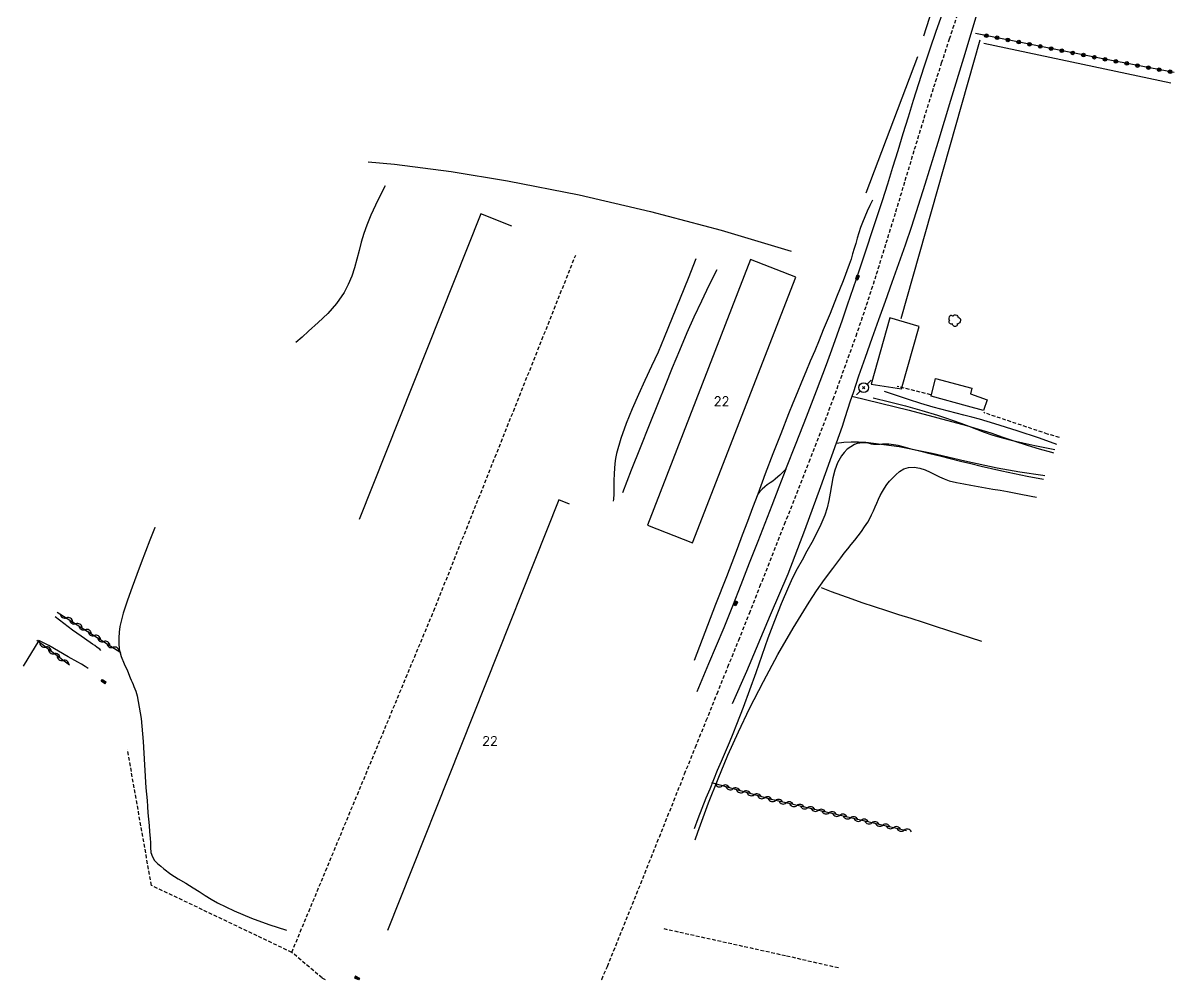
# Model space of a CAD drawing. Header units: millimetres. Extents: x 193000 to 194000, y 155000 to 156000.
# Drawn here: x 193731.6 to 193888.4, y 155000 to 155130.2 of the extents above; entities that cross this region are included whole.
import ezdxf
from ezdxf.enums import TextEntityAlignment as Align

# ---------------------------------------------------------------- set-up
doc = ezdxf.new("R2010")
doc.units = ezdxf.units.MM
doc.linetypes.add('DASHED', pattern=[0.75, 0.5, -0.25])
doc.layers.get('0').update_dxf_attribs({"linetype": 'CONTINUOUS'})
for name, color, linetype in [('W0001', 6, 'DASHED'), ('W0008', 7, 'CONTINUOUS'), ('W0014', 7, 'CONTINUOUS'), ('W0017', 7, 'CONTINUOUS'), ('W0101', 7, 'CONTINUOUS'), ('W0104', 1, 'CONTINUOUS'), ('W0112', 1, 'DASHED'), ('W0211', 2, 'CONTINUOUS'), ('W0214', 2, 'CONTINUOUS'), ('W0300', 7, 'CONTINUOUS'), ('W0310', 3, 'CONTINUOUS'), ('W0323', 7, 'CONTINUOUS'), ('W0330', 7, 'CONTINUOUS'), ('W0333', 7, 'CONTINUOUS'), ('W0401', 7, 'CONTINUOUS'), ('W0473', 7, 'CONTINUOUS'), ('W0991', 7, 'CONTINUOUS')]:
    doc.layers.add(name, color=color, linetype=linetype)
doc.styles.get("Standard").update_dxf_attribs({"font": 'romans.shx', "width": 0.85})

# ---------------------------------------------------------------- blocks, each defined once
blk = doc.blocks.new('T473')
for p, q in [((-0.166667, 0.166667), (0.166667, -0.166667)), ((-0.166667, -0.166667), (0.166667, 0.166667)), ((0.500001, 0.500001), (1.000002, 1.000002)), ((-1.000002, -1.000002), (-0.500001, -0.500001))]:
    blk.add_line(p, q)
blk.add_ellipse((0, 0), major_axis=(0.471405, 0.471405), ratio=1, start_param=5.4977871438, end_param=11.780972451)
blk = doc.blocks.new('T401')
for p, q in [((-0.3, 0.3), (0, 0.3)), ((-0.3, -0.25), (-0.3, 0.3)), ((-0.3, 0.15), (0, 0.15)), ((-0.3, 0), (0, 0)), ((0, 0.3), (0, -0.25)), ((-0.3, -0.15), (0, -0.15)), ((-0.3, -0.25), (-0.3, -0.3)), ((-0.3, -0.3), (0, -0.3)), ((0, -0.3), (0, -0.25))]:
    blk.add_line(p, q)
blk = doc.blocks.new('T300')
for p, q in [((-0.8, 0.51), (-0.86, 0.34)), ((-0.86, 0.34), (-0.86, 0.17)), ((-0.86, 0.17), (-0.74, 0.06)), ((-0.69, 0.63), (-0.8, 0.51)), ((-0.8, -0.06), (-0.74, 0.06)), ((-0.74, 0.06), (-0.69, 0.11)), ((-0.57, 0.69), (-0.69, 0.63)), ((-0.46, 0.69), (-0.57, 0.69)), ((-0.29, 0.63), (-0.46, 0.69)), ((-0.29, 0.63), (-0.17, 0.74)), ((-0.23, 0.57), (-0.29, 0.63)), ((-0.17, 0.74), (-0.06, 0.8)), ((-0.06, 0.8), (0.06, 0.8)), ((0.06, 0.8), (0.23, 0.74)), ((0.23, 0.74), (0.34, 0.63)), ((0.34, 0.63), (0.4, 0.51)), ((0.46, 0.46), (0.34, 0.46)), ((0.4, 0.51), (0.4, 0.46)), ((0.57, 0.4), (0.46, 0.46)), ((0.57, 0.4), (0.69, 0.29)), ((0.69, 0.29), (0.74, 0.17)), ((0.74, 0.06), (0.69, -0.17)), ((0.74, 0.17), (0.74, 0.06)), ((-0.8, -0.17), (-0.8, -0.06)), ((-0.8, -0.23), (-0.8, -0.17)), ((-0.74, -0.34), (-0.8, -0.23)), ((-0.69, -0.4), (-0.74, -0.34)), ((-0.51, -0.46), (-0.69, -0.4)), ((-0.4, -0.46), (-0.51, -0.46)), ((-0.4, -0.46), (-0.34, -0.46)), ((-0.34, -0.46), (-0.34, -0.4)), ((-0.34, -0.51), (-0.34, -0.46)), ((-0.29, -0.63), (-0.34, -0.51)), ((-0.17, -0.74), (-0.29, -0.63)), ((-0.06, -0.8), (-0.17, -0.74)), ((0.06, -0.8), (-0.06, -0.8)), ((0.17, -0.74), (0.06, -0.8)), ((0.23, -0.69), (0.17, -0.74)), ((0.29, -0.46), (0.23, -0.46)), ((0.29, -0.63), (0.23, -0.69)), ((0.46, -0.4), (0.29, -0.46)), ((0.34, -0.51), (0.29, -0.63)), ((0.34, -0.51), (0.34, -0.46)), ((0.57, -0.34), (0.46, -0.4)), ((0.63, -0.29), (0.57, -0.34)), ((0.69, -0.17), (0.63, -0.29))]:
    blk.add_line(p, q)
blk = doc.blocks.new('t323o')
at = {"color": 0, "linetype": 'Continuous'}
for radius in [0.25, 0.15]:
    blk.add_circle((0, 0), radius, dxfattribs=at)
blk = doc.blocks.new('t310o')
at = {"color": 0, "linetype": 'Continuous'}
for centre, start, end in [((-0.5, 0.38), 216.8699, 323.1304), ((0.5, -0.37), 36.8699, 143.1303)]:
    blk.add_arc(centre, 0.625, start, end, dxfattribs=at)

msp = doc.modelspace()

# ---------------------------------------------------------------- linework, layer by layer
at = {"layer": 'W0001'}
for points in [[(193810.44, 155000), (193810.46, 155000.05), (193811.22, 155001.82), (193812.37, 155004.63), (193813.51, 155007.45), (193814.64, 155010.27), (193815.77, 155013.08), (193816.89, 155015.91), (193818.02, 155018.73), (193819.15, 155021.54), (193820.28, 155024.36), (193821.74, 155028.01), (193823.22, 155031.65), (193824.7, 155035.29), (193826.17, 155038.93), (193827.64, 155042.58), (193829.11, 155046.22), (193830.57, 155049.87), (193832.01, 155053.53), (193835.37, 155062.02), (193838.72, 155070.51), (193842, 155079.04), (193845.1, 155087.63), (193846.53, 155091.84), (193847.9, 155096.07), (193849.22, 155100.3), (193850.52, 155104.55), (193851.8, 155108.81), (193853.08, 155113.06), (193854.38, 155117.3), (193855.71, 155121.54), (193856.76, 155124.81), (193857.83, 155128.08), (193858.91, 155131.34)], [(193768.23, 155003.72), (193787.57, 155050.21), (193806.91, 155098.66)], [(193768.23, 155003.72), (193749.11, 155012.84), (193745.85, 155031.31)], [(193772.82, 155000), (193772.36, 155000.24), (193768.23, 155003.72)]]:
    msp.add_lwpolyline(points, dxfattribs=at)
at = {"layer": 'W0008'}
for points in [[(193835.54, 155069.51), (193836.96, 155073.05), (193838.36, 155076.61), (193839.73, 155080.17), (193841.07, 155083.74), (193841.81, 155085.77), (193842.53, 155087.81), (193843.24, 155089.85), (193843.94, 155091.89), (193845.15, 155095.43), (193846.34, 155098.98), (193847.52, 155102.53), (193848.68, 155106.08), (193849.41, 155108.36), (193850.12, 155110.63), (193850.82, 155112.91), (193851.52, 155115.2), (193852.22, 155117.48), (193852.93, 155119.76), (193853.64, 155122.03), (193854.38, 155124.3), (193855.19, 155126.72), (193856.02, 155129.14), (193856.87, 155131.54)], [(193828.25, 155037.62), (193830.22, 155041.99), (193833.44, 155049.69), (193835.84, 155055.26), (193838.1, 155061.19), (193840.3, 155067.14), (193842.45, 155073.11), (193842.84, 155074.24), (193843.23, 155075.38), (193843.61, 155076.52), (193843.98, 155077.66), (193844.35, 155078.8), (193844.73, 155079.94), (193845.11, 155081.08), (193845.49, 155082.22), (193846.38, 155084.77), (193847.29, 155087.32), (193848.2, 155089.86), (193849.12, 155092.4), (193850.03, 155094.95), (193850.94, 155097.5), (193851.82, 155100.05), (193852.69, 155102.61), (193854.53, 155108.31), (193856.3, 155114.03), (193858.03, 155119.76), (193859.77, 155125.49), (193861.46, 155131.07)], [(193740.5, 155042.37), (193740.08, 155042.63), (193739.6, 155042.95), (193739.1, 155043.24), (193737.78, 155043.97), (193736.46, 155044.74), (193735.12, 155045.48), (193733.76, 155046.2)]]:
    msp.add_lwpolyline(points, dxfattribs=at)
at = {"layer": 'W0014'}
for points in [[(193835.54, 155069.51), (193834.58, 155067.05), (193833.62, 155064.58), (193832.66, 155062.12), (193831.7, 155059.65), (193830.55, 155056.72), (193829.4, 155053.78), (193828.25, 155050.85), (193827.1, 155047.92), (193824.99, 155042.99), (193823.43, 155039.2)], [(193835.54, 155069.51), (193835.27, 155069.24), (193834.99, 155068.97), (193834.72, 155068.71), (193834.44, 155068.45), (193834.1, 155068.16), (193833.74, 155067.89), (193833.38, 155067.63), (193833.01, 155067.37), (193832.65, 155067.09), (193832.31, 155066.79), (193831.99, 155066.47), (193831.7, 155066.11)], [(193831.7, 155066.11), (193831, 155064.25), (193830.29, 155062.39), (193829.59, 155060.52), (193828.88, 155058.66), (193827.43, 155054.86), (193825.97, 155051.06), (193824.51, 155047.26), (193823.04, 155043.46)]]:
    msp.add_lwpolyline(points, dxfattribs=at)
at = {"layer": 'W0017'}
for points in [[(193844.51, 155079.43), (193848.43, 155078.5), (193852.34, 155077.53), (193856.24, 155076.51), (193860.13, 155075.45), (193861.8, 155074.96), (193863.45, 155074.43), (193865.09, 155073.88), (193866.74, 155073.32), (193868.39, 155072.78), (193870.05, 155072.27), (193871.73, 155071.81), (193872, 155071.74)], [(193842.43, 155073.05), (193843.43, 155073.17), (193844.44, 155073.23), (193845.44, 155073.24), (193846.45, 155073.19), (193850.98, 155072.61), (193855.46, 155071.7), (193859.9, 155070.65), (193864.34, 155069.69), (193867.43, 155069.15), (193870.55, 155068.68), (193870.82, 155068.63)], [(193742.24, 155044.82), (193742.06, 155044.98), (193741.72, 155045.25), (193741.4, 155045.48), (193741.09, 155045.7), (193740.76, 155045.91), (193739.55, 155046.75), (193738.35, 155047.61), (193737.16, 155048.49), (193735.99, 155049.38)], [(193733.76, 155046.2), (193731.62, 155042.67)]]:
    msp.add_lwpolyline(points, dxfattribs=at)
at = {"layer": 'W0101'}
for points in [[(193798.22, 155102.59), (193794, 155104.25), (193777.42, 155062.67)], [(193806.06, 155064.76), (193804.6, 155065.31), (193781.29, 155006.7)]]:
    msp.add_lwpolyline(points, dxfattribs=at)
msp.add_lwpolyline([(193822.84, 155059.48), (193836.89, 155095.64), (193830.72, 155098.04), (193816.67, 155061.88), (193822.84, 155059.48)], close=True, dxfattribs=at)
at = {"layer": 'W0104'}
for points in [[(193849.7, 155090.09), (193847.16, 155081.06), (193851.28, 155080.44), (193853.7, 155088.93)], [(193862.48, 155077.51), (193860.3, 155078.1), (193855.31, 155079.45), (193855.93, 155081.85), (193860.87, 155080.53), (193860.7, 155079.74), (193862.95, 155078.95)]]:
    msp.add_lwpolyline(points, close=True, dxfattribs=at)
at = {"layer": 'W0112'}
for points in [[(193855.28, 155079.62), (193850.68, 155080.78)], [(193872.79, 155073.82), (193871.19, 155074.29), (193862.5, 155077.2)], [(193818.89, 155006.96), (193835.62, 155003.26), (193842.87, 155001.6)]]:
    msp.add_lwpolyline(points, dxfattribs=at)
at = {"layer": 'W0211'}
for points in [[(193780.95, 155108.08), (193780.27, 155106.77), (193779.62, 155105.44), (193779.01, 155104.09), (193778.44, 155102.73), (193778.03, 155101.59), (193777.69, 155100.43), (193777.39, 155099.27), (193777.09, 155098.1), (193776.77, 155096.93), (193776.39, 155095.77), (193775.93, 155094.64), (193775.37, 155093.56), (193774.34, 155092.07), (193773.13, 155090.72), (193771.84, 155089.48), (193770.52, 155088.28), (193769.63, 155087.49), (193768.77, 155086.76)], [(193847.36, 155106.14), (193846.98, 155105.39), (193846.62, 155104.64), (193846.28, 155103.87), (193845.97, 155103.09), (193845.72, 155102.39), (193845.48, 155101.68), (193845.26, 155100.96), (193845.05, 155100.25), (193844.85, 155099.53), (193844.63, 155098.81), (193844.41, 155098.1), (193844.17, 155097.39), (193843.34, 155095.15), (193842.45, 155092.92), (193841.55, 155090.7), (193840.64, 155088.48), (193840.06, 155087.05), (193839.46, 155085.62), (193838.86, 155084.2), (193838.26, 155082.77), (193837.66, 155081.35), (193837.06, 155079.92), (193836.48, 155078.49), (193835.9, 155077.06), (193834.83, 155074.33), (193833.75, 155071.6), (193832.71, 155068.86), (193831.7, 155066.11)], [(193823.29, 155098.16), (193822.21, 155095.47), (193821.13, 155092.78), (193820.04, 155090.09), (193818.95, 155087.41), (193818.12, 155085.45), (193817.24, 155083.51), (193816.34, 155081.58), (193815.45, 155079.65), (193814.58, 155077.7), (193813.78, 155075.72), (193813.06, 155073.7), (193812.46, 155071.64), (193812.32, 155070.97), (193812.24, 155070.29), (193812.19, 155069.61), (193812.15, 155068.93), (193812.13, 155068.58), (193812.12, 155068.23), (193812.12, 155067.88), (193812.12, 155067.54), (193812.12, 155067.19), (193812.12, 155066.84), (193812.11, 155066.49), (193812.1, 155066.14), (193812.08, 155065.89), (193812.06, 155065.64), (193812.04, 155065.4), (193812.01, 155065.15)], [(193847.44, 155079.2), (193849.65, 155078.68), (193851.85, 155078.12), (193854.04, 155077.51), (193856.21, 155076.86), (193857.28, 155076.51), (193858.34, 155076.14), (193859.39, 155075.75), (193860.44, 155075.35), (193861.49, 155074.95), (193862.54, 155074.56), (193863.6, 155074.2), (193864.68, 155073.87), (193866.25, 155073.44), (193867.83, 155073.07), (193869.43, 155072.73), (193871.02, 155072.4), (193872.17, 155072.18)], [(193870.62, 155068.1), (193868.39, 155068.53), (193864.96, 155069.24), (193863.55, 155069.55), (193862.14, 155069.88), (193860.74, 155070.21), (193859.33, 155070.56), (193857.93, 155070.91), (193856.53, 155071.26), (193855.13, 155071.61), (193853.73, 155071.95), (193852.77, 155072.2), (193851.82, 155072.47), (193850.85, 155072.71), (193849.87, 155072.88), (193849.57, 155072.91), (193849.28, 155072.91), (193848.99, 155072.9), (193848.69, 155072.89), (193848.4, 155072.87), (193848.11, 155072.86), (193847.82, 155072.86), (193847.53, 155072.88), (193847.37, 155072.9), (193847.22, 155072.93), (193847.07, 155072.97), (193846.92, 155073.01), (193846.77, 155073.04), (193846.62, 155073.08), (193846.47, 155073.1), (193846.31, 155073.11), (193845.95, 155073.1), (193845.6, 155073.06), (193845.24, 155072.98), (193844.9, 155072.85), (193844.38, 155072.56), (193843.89, 155072.21), (193843.46, 155071.78), (193843.1, 155071.3), (193842.59, 155070.36), (193842.22, 155069.35), (193841.95, 155068.32), (193841.75, 155067.29), (193841.59, 155066.26), (193841.4, 155065.24), (193841.17, 155064.22), (193840.84, 155063.23), (193840.31, 155061.97), (193839.71, 155060.73), (193839.07, 155059.52), (193838.41, 155058.32), (193837.74, 155057.13), (193837.08, 155055.93), (193836.46, 155054.71), (193835.88, 155053.47), (193834.9, 155051.17), (193833.98, 155048.84), (193833.1, 155046.49), (193832.26, 155044.14), (193831.43, 155041.78), (193830.58, 155039.43), (193829.72, 155037.08), (193828.82, 155034.74), (193828.32, 155033.48), (193827.8, 155032.23), (193827.27, 155030.97), (193826.74, 155029.72), (193826.2, 155028.47), (193825.68, 155027.22), (193825.16, 155025.96), (193824.65, 155024.7), (193823.55, 155021.91), (193823.03, 155020.56)], [(193749.59, 155061.62), (193749.51, 155061.42), (193748.9, 155059.86), (193748.29, 155058.3), (193747.7, 155056.74), (193747.13, 155055.17), (193746.49, 155053.43), (193745.83, 155051.68), (193745.24, 155049.91), (193744.82, 155048.09), (193744.71, 155047.32), (193744.65, 155046.56), (193744.65, 155045.78), (193744.73, 155045.01), (193745, 155043.99), (193745.39, 155043), (193745.83, 155042.05), (193746.23, 155041.09), (193746.35, 155040.79), (193746.48, 155040.49), (193746.61, 155040.19), (193746.73, 155039.9), (193746.86, 155039.59), (193746.97, 155039.29), (193747.08, 155038.98), (193747.16, 155038.66), (193747.71, 155035.56), (193747.99, 155032.41), (193748.16, 155029.26), (193748.37, 155026.14), (193748.45, 155025.28), (193748.52, 155024.42), (193748.58, 155023.56), (193748.64, 155022.7), (193748.71, 155021.84), (193748.78, 155020.98), (193748.85, 155020.12), (193748.94, 155019.26), (193748.97, 155018.63), (193748.98, 155017.99), (193749.05, 155017.34), (193749.25, 155016.72), (193749.55, 155016.23), (193749.94, 155015.82), (193750.37, 155015.46), (193750.8, 155015.11), (193751.76, 155014.39), (193752.76, 155013.75), (193753.79, 155013.14), (193754.8, 155012.52), (193755.62, 155011.99), (193756.43, 155011.46), (193757.25, 155010.95), (193758.1, 155010.48), (193760.4, 155009.39), (193762.73, 155008.4), (193765.11, 155007.52), (193767.53, 155006.73)]]:
    msp.add_lwpolyline(points, dxfattribs=at)
at = {"layer": 'W0214'}
for points in [[(193813.31, 155066.34), (193814.52, 155069.4), (193815.73, 155072.46), (193816.96, 155075.52), (193818.19, 155078.58), (193819.14, 155080.96), (193820.1, 155083.35), (193821.07, 155085.72), (193822.08, 155088.09), (193823.06, 155090.26), (193824.07, 155092.41), (193825.1, 155094.56), (193826.17, 155096.69)], [(193872.43, 155072.87), (193870.07, 155073.71), (193867.05, 155074.73), (193864, 155075.7), (193862.96, 155076.01), (193861.91, 155076.3), (193860.85, 155076.58), (193859.8, 155076.84), (193858.74, 155077.11), (193857.69, 155077.38), (193856.64, 155077.66), (193855.59, 155077.96), (193853.93, 155078.46), (193852.26, 155078.99), (193850.61, 155079.53), (193848.96, 155080.1)], [(193823.2, 155019.06), (193823.54, 155020.07), (193825.01, 155024.08), (193826.3, 155027.34), (193827.65, 155030.57), (193829.09, 155033.76), (193830.6, 155036.92), (193832.48, 155040.62), (193834.45, 155044.27), (193836.52, 155047.87), (193838.7, 155051.41), (193839.73, 155052.96), (193840.82, 155054.47), (193841.93, 155055.96), (193843.04, 155057.45), (193843.5, 155058.05), (193843.96, 155058.65), (193844.44, 155059.23), (193844.91, 155059.82), (193845.38, 155060.41), (193845.83, 155061.02), (193846.27, 155061.64), (193846.68, 155062.27), (193846.96, 155062.78), (193847.22, 155063.3), (193847.46, 155063.83), (193847.68, 155064.36), (193847.91, 155064.89), (193848.14, 155065.42), (193848.4, 155065.94), (193848.68, 155066.45), (193848.98, 155066.93), (193849.29, 155067.41), (193849.64, 155067.86), (193850.04, 155068.28), (193850.5, 155068.73), (193851.01, 155069.18), (193851.59, 155069.55), (193852.26, 155069.75), (193853.03, 155069.77), (193853.79, 155069.64), (193854.5, 155069.41), (193855.19, 155069.11), (193855.82, 155068.79), (193856.46, 155068.46), (193857.11, 155068.17), (193857.79, 155067.94), (193858.77, 155067.71), (193859.76, 155067.5), (193860.75, 155067.31), (193861.75, 155067.13), (193862.74, 155066.97), (193863.73, 155066.8), (193864.73, 155066.63), (193865.72, 155066.45), (193867.34, 155066.14), (193868.95, 155065.84), (193869.7, 155065.7)]]:
    msp.add_lwpolyline(points, dxfattribs=at)
at = {"layer": 'W0300'}
for points in [[(193851.25, 155090), (193862.02, 155127.97)], [(193887.97, 155122.07), (193862.5, 155127.46)], [(193853.45, 155125.63), (193846.42, 155107.07)], [(193778.62, 155111.35), (193782.2, 155111.01), (193789.93, 155110.01), (193797.62, 155108.76), (193807.39, 155106.84), (193817.09, 155104.6), (193826.71, 155102.04), (193836.24, 155099.17)]]:
    msp.add_lwpolyline(points, dxfattribs=at)
at = {"layer": 'W0310'}
for points in [[(193736.27, 155050.06), (193744.96, 155044.56)], [(193737.96, 155042.81), (193733.48, 155046.2)], [(193851.98, 155020.29), (193843.75, 155022.19), (193833.56, 155024.53), (193825.44, 155026.79)]]:
    msp.add_lwpolyline(points, dxfattribs=at)
at = {"layer": 'W0323'}
msp.add_lwpolyline([(193888.41, 155123.51), (193878.47, 155125.4), (193861.38, 155128.82)], dxfattribs=at)
at = {"layer": 'W0330'}
msp.add_lwpolyline([(193862.21, 155046.03), (193859.26, 155047.01), (193857.6, 155047.56), (193855.93, 155048.1), (193854.27, 155048.63), (193852.6, 155049.16), (193850.93, 155049.69), (193849.27, 155050.22), (193847.6, 155050.77), (193845.95, 155051.33), (193844.55, 155051.81), (193843.16, 155052.31), (193841.77, 155052.81), (193840.39, 155053.33)], dxfattribs=at)
at = {"layer": 'W0333'}
msp.add_lwpolyline([(193854.32, 155128.48), (193856.35, 155134.74), (193858.22, 155139.71), (193859.54, 155143.85)], dxfattribs=at)

# ---------------------------------------------------------------- block references
at = {"layer": 'W0300'}
msp.add_blockref('T300', (193858.58, 155089.72), dxfattribs=at)
at = {"layer": 'W0310'}
for p, rotation in [((193737.54, 155049.26), 327.6614095432814), ((193738.81, 155048.46), 327.6614095432814), ((193740.07, 155047.65), 327.6614095432814), ((193741.34, 155046.85), 327.6614095432814), ((193742.61, 155046.05), 327.6614095432814), ((193734.68, 155045.29), 142.9575207734271), ((193735.87, 155044.39), 142.9575207734271), ((193743.88, 155045.25), 327.6614095432814), ((193737.07, 155043.48), 142.9575207734271), ((193826.88, 155026.39), 164.4758886387009), ((193828.33, 155025.99), 164.4758886387009), ((193829.77, 155025.58), 164.4758886387009), ((193831.22, 155025.18), 164.4758886387009), ((193832.66, 155024.78), 164.4758886387009), ((193834.12, 155024.4), 167.0517618376594), ((193835.58, 155024.07), 167.0517618376594), ((193837.04, 155023.73), 167.0517618376594), ((193838.5, 155023.4), 167.0517618376594), ((193839.96, 155023.06), 167.0517618376594), ((193841.43, 155022.72), 167.0517618376594), ((193842.89, 155022.39), 167.0517618376594), ((193844.35, 155022.05), 166.9760561894264), ((193845.81, 155021.71), 166.9760561894264), ((193847.27, 155021.37), 166.9760561894264), ((193848.73, 155021.04), 166.9760561894264), ((193850.19, 155020.7), 166.9760561894264), ((193851.66, 155020.36), 166.9760561894264)]:
    msp.add_blockref('t310o', p, dxfattribs=dict(at, rotation=rotation))
at = {"layer": 'W0323'}
for p, rotation in [((193862.85, 155128.52), 168.7082507137982), ((193864.32, 155128.23), 168.7082507137982), ((193865.79, 155127.94), 168.7082507137982), ((193867.26, 155127.64), 168.7082507137982), ((193868.73, 155127.35), 168.7082507137982), ((193870.2, 155127.06), 168.7082507137982), ((193871.67, 155126.76), 168.7082507137982), ((193873.14, 155126.47), 168.7082507137982), ((193874.61, 155126.17), 168.7082507137982), ((193876.08, 155125.88), 168.7082507137982), ((193877.56, 155125.59), 168.7082507137982), ((193879.03, 155125.3), 169.2026022284198), ((193880.5, 155125.02), 169.2026022284198), ((193881.97, 155124.74), 169.2026022284198), ((193883.45, 155124.46), 169.2026022284198), ((193884.92, 155124.17), 169.2026022284198), ((193886.4, 155123.89), 169.2026022284198), ((193887.87, 155123.61), 169.2026022284198)]:
    msp.add_blockref('t323o', p, dxfattribs=dict(at, rotation=rotation))
at = {"layer": 'W0401'}
for p, rotation in [((193845.44, 155095.56), 341.2815267776688), ((193828.57, 155051.27), 158.5749619798993), ((193742.7, 155040.7), 55.4914794032624), ((193777.06, 155000.1), 242.6494816812571)]:
    msp.add_blockref('T401', p, dxfattribs=dict(at, rotation=rotation))
at = {"layer": 'W0473'}
msp.add_blockref('T473', (193846.14, 155080.61), dxfattribs=at)

# ---------------------------------------------------------------- texts
at = {"layer": 'W0991'}
for p in [(193826.78, 155078.76), (193795.23, 155032.5)]:
    msp.add_text('22', height=1.25, dxfattribs=at).set_placement(p, align=Align.MIDDLE_CENTER)

doc.saveas('drawing.dxf')
